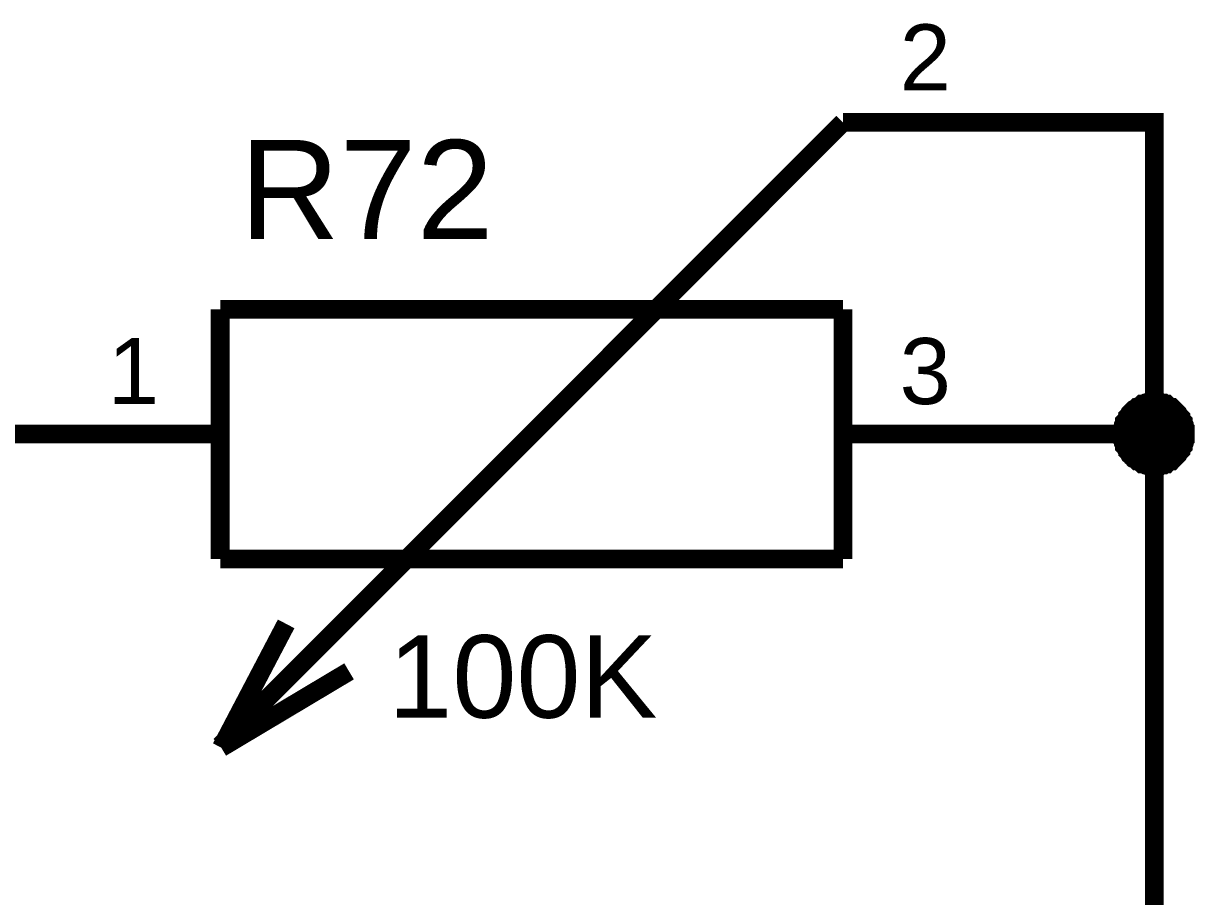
# Model space of a CAD drawing. Header units: millimetres. Extents: x -2024 to 917, y -725 to 13.
# Drawn here: x -1484.78 to -1465.98, y -374.09 to -360.08 of the extents above; entities that cross this region are included whole.
import ezdxf

# ---------------------------------------------------------------- set-up
doc = ezdxf.new("R2010")
doc.units = ezdxf.units.MM
doc.styles.get("Standard").update_dxf_attribs({"font": 'arial.ttf'})

msp = doc.modelspace()

# ---------------------------------------------------------------- linework, layer by layer
at = {"color": 7}
for points, const_width in [([(-1471.622, -361.669), (-1481.619, -371.67)], 0.3), ([(-1471.622, -361.669), (-1469.123, -361.669)], 0.3), ([(-1466.624, -366.669), (-1466.624, -361.669), (-1469.123, -361.669)], 0.3), ([(-1481.619, -364.666), (-1481.619, -368.673)], 0.3), ([(-1481.619, -364.666), (-1471.622, -364.666)], 0.3), ([(-1471.622, -364.666), (-1471.622, -368.673)], 0.3), ([(-1467.137, -366.669), (-1467.137, -366.636), (-1467.137, -366.62), (-1467.137, -366.587), (-1467.12, -366.57), (-1467.12, -366.537), (-1467.12, -366.52), (-1467.104, -366.487), (-1467.104, -366.471), (-1467.087, -366.454), (-1467.071, -366.421), (-1467.054, -366.405), (-1467.054, -366.388), (-1467.038, -366.371), (-1467.021, -366.338), (-1467.004, -366.322), (-1466.988, -366.305), (-1466.971, -366.289), (-1466.955, -366.272), (-1466.922, -366.255), (-1466.905, -366.239), (-1466.889, -366.239), (-1466.872, -366.222), (-1466.839, -366.206), (-1466.822, -366.189), (-1466.806, -366.189), (-1466.773, -366.173), (-1466.756, -366.173), (-1466.723, -366.173), (-1466.707, -366.156), (-1466.673, -366.156), (-1466.657, -366.156), (-1466.624, -366.156)], 0.3), ([(-1467.137, -366.669), (-1467.137, -366.636), (-1467.137, -366.62), (-1467.137, -366.587), (-1467.12, -366.57), (-1467.12, -366.537), (-1467.12, -366.52), (-1467.104, -366.487), (-1467.104, -366.471), (-1467.087, -366.454), (-1467.071, -366.421), (-1467.054, -366.405), (-1467.054, -366.388), (-1467.038, -366.371), (-1467.021, -366.338), (-1467.004, -366.322), (-1466.988, -366.305), (-1466.971, -366.289), (-1466.955, -366.272), (-1466.922, -366.255), (-1466.905, -366.239), (-1466.889, -366.239), (-1466.872, -366.222), (-1466.839, -366.206), (-1466.822, -366.189), (-1466.806, -366.189), (-1466.773, -366.173), (-1466.756, -366.173), (-1466.723, -366.173), (-1466.707, -366.156), (-1466.673, -366.156), (-1466.657, -366.156), (-1466.624, -366.156)], 0.3), ([(-1467.137, -366.669), (-1467.137, -366.636), (-1467.137, -366.62), (-1467.137, -366.587), (-1467.12, -366.57), (-1467.12, -366.537), (-1467.12, -366.52), (-1467.104, -366.487), (-1467.104, -366.471), (-1467.087, -366.454), (-1467.071, -366.421), (-1467.054, -366.405), (-1467.054, -366.388), (-1467.038, -366.371), (-1467.021, -366.338), (-1467.004, -366.322), (-1466.988, -366.305), (-1466.971, -366.289), (-1466.955, -366.272), (-1466.922, -366.255), (-1466.905, -366.239), (-1466.889, -366.239), (-1466.872, -366.222), (-1466.839, -366.206), (-1466.822, -366.189), (-1466.806, -366.189), (-1466.773, -366.173), (-1466.756, -366.173), (-1466.723, -366.173), (-1466.707, -366.156), (-1466.673, -366.156), (-1466.657, -366.156), (-1466.624, -366.156)], 0.3), ([(-1467.137, -366.669), (-1467.137, -366.636), (-1467.137, -366.62), (-1467.137, -366.587), (-1467.12, -366.57), (-1467.12, -366.537), (-1467.12, -366.52), (-1467.104, -366.487), (-1467.104, -366.471), (-1467.087, -366.454), (-1467.071, -366.421), (-1467.054, -366.405), (-1467.054, -366.388), (-1467.038, -366.371), (-1467.021, -366.338), (-1467.004, -366.322), (-1466.988, -366.305), (-1466.971, -366.289), (-1466.955, -366.272), (-1466.922, -366.255), (-1466.905, -366.239), (-1466.889, -366.239), (-1466.872, -366.222), (-1466.839, -366.206), (-1466.822, -366.189), (-1466.806, -366.189), (-1466.773, -366.173), (-1466.756, -366.173), (-1466.723, -366.173), (-1466.707, -366.156), (-1466.673, -366.156), (-1466.657, -366.156), (-1466.624, -366.156)], 0.3), ([(-1466.624, -366.156), (-1466.624, -366.156)], 0.3), ([(-1466.624, -366.156), (-1466.591, -366.156), (-1466.574, -366.156), (-1466.541, -366.156), (-1466.524, -366.173), (-1466.491, -366.173), (-1466.475, -366.173), (-1466.458, -366.189), (-1466.425, -366.189), (-1466.409, -366.206), (-1466.392, -366.222), (-1466.359, -366.239), (-1466.342, -366.239), (-1466.326, -366.255), (-1466.309, -366.272), (-1466.293, -366.289), (-1466.276, -366.305), (-1466.26, -366.322), (-1466.243, -366.338), (-1466.227, -366.371), (-1466.21, -366.388), (-1466.193, -366.405), (-1466.193, -366.421), (-1466.177, -366.454), (-1466.16, -366.471), (-1466.16, -366.487), (-1466.144, -366.52), (-1466.144, -366.537), (-1466.144, -366.57), (-1466.127, -366.587), (-1466.127, -366.62), (-1466.127, -366.636), (-1466.127, -366.669)], 0.3), ([(-1466.624, -366.156), (-1466.624, -366.156)], 0.3), ([(-1466.624, -366.156), (-1466.591, -366.156), (-1466.574, -366.156), (-1466.541, -366.156), (-1466.524, -366.173), (-1466.491, -366.173), (-1466.475, -366.173), (-1466.458, -366.189), (-1466.425, -366.189), (-1466.409, -366.206), (-1466.392, -366.222), (-1466.359, -366.239), (-1466.342, -366.239), (-1466.326, -366.255), (-1466.309, -366.272), (-1466.293, -366.289), (-1466.276, -366.305), (-1466.26, -366.322), (-1466.243, -366.338), (-1466.227, -366.371), (-1466.21, -366.388), (-1466.193, -366.405), (-1466.193, -366.421), (-1466.177, -366.454), (-1466.16, -366.471), (-1466.16, -366.487), (-1466.144, -366.52), (-1466.144, -366.537), (-1466.144, -366.57), (-1466.127, -366.587), (-1466.127, -366.62), (-1466.127, -366.636), (-1466.127, -366.669)], 0.3), ([(-1466.624, -366.156), (-1466.624, -366.156)], 0.3), ([(-1466.624, -366.156), (-1466.591, -366.156), (-1466.574, -366.156), (-1466.541, -366.156), (-1466.524, -366.173), (-1466.491, -366.173), (-1466.475, -366.173), (-1466.458, -366.189), (-1466.425, -366.189), (-1466.409, -366.206), (-1466.392, -366.222), (-1466.359, -366.239), (-1466.342, -366.239), (-1466.326, -366.255), (-1466.309, -366.272), (-1466.293, -366.289), (-1466.276, -366.305), (-1466.26, -366.322), (-1466.243, -366.338), (-1466.227, -366.371), (-1466.21, -366.388), (-1466.193, -366.405), (-1466.193, -366.421), (-1466.177, -366.454), (-1466.16, -366.471), (-1466.16, -366.487), (-1466.144, -366.52), (-1466.144, -366.537), (-1466.144, -366.57), (-1466.127, -366.587), (-1466.127, -366.62), (-1466.127, -366.636), (-1466.127, -366.669)], 0.3), ([(-1466.624, -366.156), (-1466.624, -366.156)], 0.3), ([(-1466.624, -366.156), (-1466.591, -366.156), (-1466.574, -366.156), (-1466.541, -366.156), (-1466.524, -366.173), (-1466.491, -366.173), (-1466.475, -366.173), (-1466.458, -366.189), (-1466.425, -366.189), (-1466.409, -366.206), (-1466.392, -366.222), (-1466.359, -366.239), (-1466.342, -366.239), (-1466.326, -366.255), (-1466.309, -366.272), (-1466.293, -366.289), (-1466.276, -366.305), (-1466.26, -366.322), (-1466.243, -366.338), (-1466.227, -366.371), (-1466.21, -366.388), (-1466.193, -366.405), (-1466.193, -366.421), (-1466.177, -366.454), (-1466.16, -366.471), (-1466.16, -366.487), (-1466.144, -366.52), (-1466.144, -366.537), (-1466.144, -366.57), (-1466.127, -366.587), (-1466.127, -366.62), (-1466.127, -366.636), (-1466.127, -366.669)], 0.3), ([(-1467.137, -366.669), (-1467.137, -366.636), (-1467.137, -366.62), (-1467.137, -366.587), (-1467.12, -366.57), (-1467.12, -366.537), (-1467.12, -366.52), (-1467.104, -366.487), (-1467.104, -366.471), (-1467.087, -366.454), (-1467.071, -366.421), (-1467.054, -366.405), (-1467.054, -366.388), (-1467.038, -366.371), (-1467.021, -366.338), (-1467.004, -366.322), (-1466.988, -366.305), (-1466.971, -366.289), (-1466.955, -366.272), (-1466.922, -366.255), (-1466.905, -366.239), (-1466.889, -366.239), (-1466.872, -366.222), (-1466.839, -366.206), (-1466.822, -366.189), (-1466.806, -366.189), (-1466.773, -366.173), (-1466.756, -366.173), (-1466.723, -366.173), (-1466.707, -366.156), (-1466.673, -366.156), (-1466.657, -366.156), (-1466.624, -366.156)], 0.0991), ([(-1467.137, -366.669), (-1467.137, -366.636), (-1467.137, -366.62), (-1467.137, -366.587), (-1467.12, -366.57), (-1467.12, -366.537), (-1467.12, -366.52), (-1467.104, -366.487), (-1467.104, -366.471), (-1467.087, -366.454), (-1467.071, -366.421), (-1467.054, -366.405), (-1467.054, -366.388), (-1467.038, -366.371), (-1467.021, -366.338), (-1467.004, -366.322), (-1466.988, -366.305), (-1466.971, -366.289), (-1466.955, -366.272), (-1466.922, -366.255), (-1466.905, -366.239), (-1466.889, -366.239), (-1466.872, -366.222), (-1466.839, -366.206), (-1466.822, -366.189), (-1466.806, -366.189), (-1466.773, -366.173), (-1466.756, -366.173), (-1466.723, -366.173), (-1466.707, -366.156), (-1466.673, -366.156), (-1466.657, -366.156), (-1466.624, -366.156)], 0.0991), ([(-1467.137, -366.669), (-1467.137, -366.636), (-1467.137, -366.62), (-1467.137, -366.587), (-1467.12, -366.57), (-1467.12, -366.537), (-1467.12, -366.52), (-1467.104, -366.487), (-1467.104, -366.471), (-1467.087, -366.454), (-1467.071, -366.421), (-1467.054, -366.405), (-1467.054, -366.388), (-1467.038, -366.371), (-1467.021, -366.338), (-1467.004, -366.322), (-1466.988, -366.305), (-1466.971, -366.289), (-1466.955, -366.272), (-1466.922, -366.255), (-1466.905, -366.239), (-1466.889, -366.239), (-1466.872, -366.222), (-1466.839, -366.206), (-1466.822, -366.189), (-1466.806, -366.189), (-1466.773, -366.173), (-1466.756, -366.173), (-1466.723, -366.173), (-1466.707, -366.156), (-1466.673, -366.156), (-1466.657, -366.156), (-1466.624, -366.156)], 0.0991), ([(-1467.137, -366.669), (-1467.137, -366.636), (-1467.137, -366.62), (-1467.137, -366.587), (-1467.12, -366.57), (-1467.12, -366.537), (-1467.12, -366.52), (-1467.104, -366.487), (-1467.104, -366.471), (-1467.087, -366.454), (-1467.071, -366.421), (-1467.054, -366.405), (-1467.054, -366.388), (-1467.038, -366.371), (-1467.021, -366.338), (-1467.004, -366.322), (-1466.988, -366.305), (-1466.971, -366.289), (-1466.955, -366.272), (-1466.922, -366.255), (-1466.905, -366.239), (-1466.889, -366.239), (-1466.872, -366.222), (-1466.839, -366.206), (-1466.822, -366.189), (-1466.806, -366.189), (-1466.773, -366.173), (-1466.756, -366.173), (-1466.723, -366.173), (-1466.707, -366.156), (-1466.673, -366.156), (-1466.657, -366.156), (-1466.624, -366.156)], 0.0991), ([(-1466.624, -366.156), (-1466.624, -366.156)], 0.0991), ([(-1466.624, -366.156), (-1466.591, -366.156), (-1466.574, -366.156), (-1466.541, -366.156), (-1466.524, -366.173), (-1466.491, -366.173), (-1466.475, -366.173), (-1466.458, -366.189), (-1466.425, -366.189), (-1466.409, -366.206), (-1466.392, -366.222), (-1466.359, -366.239), (-1466.342, -366.239), (-1466.326, -366.255), (-1466.309, -366.272), (-1466.293, -366.289), (-1466.276, -366.305), (-1466.26, -366.322), (-1466.243, -366.338), (-1466.227, -366.371), (-1466.21, -366.388), (-1466.193, -366.405), (-1466.193, -366.421), (-1466.177, -366.454), (-1466.16, -366.471), (-1466.16, -366.487), (-1466.144, -366.52), (-1466.144, -366.537), (-1466.144, -366.57), (-1466.127, -366.587), (-1466.127, -366.62), (-1466.127, -366.636), (-1466.127, -366.669)], 0.0991), ([(-1466.624, -366.156), (-1466.624, -366.156)], 0.0991), ([(-1466.624, -366.156), (-1466.591, -366.156), (-1466.574, -366.156), (-1466.541, -366.156), (-1466.524, -366.173), (-1466.491, -366.173), (-1466.475, -366.173), (-1466.458, -366.189), (-1466.425, -366.189), (-1466.409, -366.206), (-1466.392, -366.222), (-1466.359, -366.239), (-1466.342, -366.239), (-1466.326, -366.255), (-1466.309, -366.272), (-1466.293, -366.289), (-1466.276, -366.305), (-1466.26, -366.322), (-1466.243, -366.338), (-1466.227, -366.371), (-1466.21, -366.388), (-1466.193, -366.405), (-1466.193, -366.421), (-1466.177, -366.454), (-1466.16, -366.471), (-1466.16, -366.487), (-1466.144, -366.52), (-1466.144, -366.537), (-1466.144, -366.57), (-1466.127, -366.587), (-1466.127, -366.62), (-1466.127, -366.636), (-1466.127, -366.669)], 0.0991), ([(-1466.624, -366.156), (-1466.624, -366.156)], 0.0991), ([(-1466.624, -366.156), (-1466.591, -366.156), (-1466.574, -366.156), (-1466.541, -366.156), (-1466.524, -366.173), (-1466.491, -366.173), (-1466.475, -366.173), (-1466.458, -366.189), (-1466.425, -366.189), (-1466.409, -366.206), (-1466.392, -366.222), (-1466.359, -366.239), (-1466.342, -366.239), (-1466.326, -366.255), (-1466.309, -366.272), (-1466.293, -366.289), (-1466.276, -366.305), (-1466.26, -366.322), (-1466.243, -366.338), (-1466.227, -366.371), (-1466.21, -366.388), (-1466.193, -366.405), (-1466.193, -366.421), (-1466.177, -366.454), (-1466.16, -366.471), (-1466.16, -366.487), (-1466.144, -366.52), (-1466.144, -366.537), (-1466.144, -366.57), (-1466.127, -366.587), (-1466.127, -366.62), (-1466.127, -366.636), (-1466.127, -366.669)], 0.0991), ([(-1466.624, -366.156), (-1466.624, -366.156)], 0.0991), ([(-1466.624, -366.156), (-1466.591, -366.156), (-1466.574, -366.156), (-1466.541, -366.156), (-1466.524, -366.173), (-1466.491, -366.173), (-1466.475, -366.173), (-1466.458, -366.189), (-1466.425, -366.189), (-1466.409, -366.206), (-1466.392, -366.222), (-1466.359, -366.239), (-1466.342, -366.239), (-1466.326, -366.255), (-1466.309, -366.272), (-1466.293, -366.289), (-1466.276, -366.305), (-1466.26, -366.322), (-1466.243, -366.338), (-1466.227, -366.371), (-1466.21, -366.388), (-1466.193, -366.405), (-1466.193, -366.421), (-1466.177, -366.454), (-1466.16, -366.471), (-1466.16, -366.487), (-1466.144, -366.52), (-1466.144, -366.537), (-1466.144, -366.57), (-1466.127, -366.587), (-1466.127, -366.62), (-1466.127, -366.636), (-1466.127, -366.669)], 0.0991), ([(-1469.123, -366.669), (-1466.624, -366.669), (-1466.624, -381.672), (-1476.621, -381.672), (-1489.117, -381.672)], 0.3), ([(-1486.617, -366.669), (-1484.118, -366.669)], 0.3), ([(-1481.619, -366.669), (-1484.118, -366.669)], 0.3), ([(-1471.622, -366.669), (-1469.123, -366.669)], 0.3), ([(-1466.624, -367.183), (-1466.657, -367.183), (-1466.673, -367.183), (-1466.707, -367.183), (-1466.723, -367.166), (-1466.756, -367.166), (-1466.773, -367.166), (-1466.806, -367.15), (-1466.822, -367.15), (-1466.839, -367.133), (-1466.872, -367.117), (-1466.889, -367.1), (-1466.905, -367.1), (-1466.922, -367.083), (-1466.955, -367.067), (-1466.971, -367.05), (-1466.988, -367.034), (-1467.004, -367.017), (-1467.021, -367.001), (-1467.038, -366.968), (-1467.054, -366.951), (-1467.054, -366.934), (-1467.071, -366.918), (-1467.087, -366.885), (-1467.104, -366.868), (-1467.104, -366.852), (-1467.12, -366.818), (-1467.12, -366.802), (-1467.12, -366.769), (-1467.137, -366.752), (-1467.137, -366.719), (-1467.137, -366.703), (-1467.137, -366.669)], 0.3), ([(-1467.137, -366.669), (-1467.137, -366.669)], 0.3), ([(-1466.624, -367.183), (-1466.657, -367.183), (-1466.673, -367.183), (-1466.707, -367.183), (-1466.723, -367.166), (-1466.756, -367.166), (-1466.773, -367.166), (-1466.806, -367.15), (-1466.822, -367.15), (-1466.839, -367.133), (-1466.872, -367.117), (-1466.889, -367.1), (-1466.905, -367.1), (-1466.922, -367.083), (-1466.955, -367.067), (-1466.971, -367.05), (-1466.988, -367.034), (-1467.004, -367.017), (-1467.021, -367.001), (-1467.038, -366.968), (-1467.054, -366.951), (-1467.054, -366.934), (-1467.071, -366.918), (-1467.087, -366.885), (-1467.104, -366.868), (-1467.104, -366.852), (-1467.12, -366.818), (-1467.12, -366.802), (-1467.12, -366.769), (-1467.137, -366.752), (-1467.137, -366.719), (-1467.137, -366.703), (-1467.137, -366.669)], 0.3), ([(-1467.137, -366.669), (-1467.137, -366.669)], 0.3), ([(-1466.624, -367.183), (-1466.657, -367.183), (-1466.673, -367.183), (-1466.707, -367.183), (-1466.723, -367.166), (-1466.756, -367.166), (-1466.773, -367.166), (-1466.806, -367.15), (-1466.822, -367.15), (-1466.839, -367.133), (-1466.872, -367.117), (-1466.889, -367.1), (-1466.905, -367.1), (-1466.922, -367.083), (-1466.955, -367.067), (-1466.971, -367.05), (-1466.988, -367.034), (-1467.004, -367.017), (-1467.021, -367.001), (-1467.038, -366.968), (-1467.054, -366.951), (-1467.054, -366.934), (-1467.071, -366.918), (-1467.087, -366.885), (-1467.104, -366.868), (-1467.104, -366.852), (-1467.12, -366.818), (-1467.12, -366.802), (-1467.12, -366.769), (-1467.137, -366.752), (-1467.137, -366.719), (-1467.137, -366.703), (-1467.137, -366.669)], 0.3), ([(-1467.137, -366.669), (-1467.137, -366.669)], 0.3), ([(-1466.624, -367.183), (-1466.657, -367.183), (-1466.673, -367.183), (-1466.707, -367.183), (-1466.723, -367.166), (-1466.756, -367.166), (-1466.773, -367.166), (-1466.806, -367.15), (-1466.822, -367.15), (-1466.839, -367.133), (-1466.872, -367.117), (-1466.889, -367.1), (-1466.905, -367.1), (-1466.922, -367.083), (-1466.955, -367.067), (-1466.971, -367.05), (-1466.988, -367.034), (-1467.004, -367.017), (-1467.021, -367.001), (-1467.038, -366.968), (-1467.054, -366.951), (-1467.054, -366.934), (-1467.071, -366.918), (-1467.087, -366.885), (-1467.104, -366.868), (-1467.104, -366.852), (-1467.12, -366.818), (-1467.12, -366.802), (-1467.12, -366.769), (-1467.137, -366.752), (-1467.137, -366.719), (-1467.137, -366.703), (-1467.137, -366.669)], 0.3), ([(-1467.137, -366.669), (-1467.137, -366.669)], 0.3), ([(-1466.127, -366.669), (-1466.127, -366.703), (-1466.127, -366.719), (-1466.127, -366.752), (-1466.144, -366.769), (-1466.144, -366.802), (-1466.144, -366.818), (-1466.16, -366.852), (-1466.16, -366.868), (-1466.177, -366.885), (-1466.193, -366.918), (-1466.193, -366.934), (-1466.21, -366.951), (-1466.227, -366.968), (-1466.243, -367.001), (-1466.26, -367.017), (-1466.276, -367.034), (-1466.293, -367.05), (-1466.309, -367.067), (-1466.326, -367.083), (-1466.342, -367.1), (-1466.359, -367.1), (-1466.392, -367.117), (-1466.409, -367.133), (-1466.425, -367.15), (-1466.458, -367.15), (-1466.475, -367.166), (-1466.491, -367.166), (-1466.524, -367.166), (-1466.541, -367.183), (-1466.574, -367.183), (-1466.591, -367.183), (-1466.624, -367.183)], 0.3), ([(-1466.127, -366.669), (-1466.127, -366.703), (-1466.127, -366.719), (-1466.127, -366.752), (-1466.144, -366.769), (-1466.144, -366.802), (-1466.144, -366.818), (-1466.16, -366.852), (-1466.16, -366.868), (-1466.177, -366.885), (-1466.193, -366.918), (-1466.193, -366.934), (-1466.21, -366.951), (-1466.227, -366.968), (-1466.243, -367.001), (-1466.26, -367.017), (-1466.276, -367.034), (-1466.293, -367.05), (-1466.309, -367.067), (-1466.326, -367.083), (-1466.342, -367.1), (-1466.359, -367.1), (-1466.392, -367.117), (-1466.409, -367.133), (-1466.425, -367.15), (-1466.458, -367.15), (-1466.475, -367.166), (-1466.491, -367.166), (-1466.524, -367.166), (-1466.541, -367.183), (-1466.574, -367.183), (-1466.591, -367.183), (-1466.624, -367.183)], 0.3), ([(-1466.127, -366.669), (-1466.127, -366.703), (-1466.127, -366.719), (-1466.127, -366.752), (-1466.144, -366.769), (-1466.144, -366.802), (-1466.144, -366.818), (-1466.16, -366.852), (-1466.16, -366.868), (-1466.177, -366.885), (-1466.193, -366.918), (-1466.193, -366.934), (-1466.21, -366.951), (-1466.227, -366.968), (-1466.243, -367.001), (-1466.26, -367.017), (-1466.276, -367.034), (-1466.293, -367.05), (-1466.309, -367.067), (-1466.326, -367.083), (-1466.342, -367.1), (-1466.359, -367.1), (-1466.392, -367.117), (-1466.409, -367.133), (-1466.425, -367.15), (-1466.458, -367.15), (-1466.475, -367.166), (-1466.491, -367.166), (-1466.524, -367.166), (-1466.541, -367.183), (-1466.574, -367.183), (-1466.591, -367.183), (-1466.624, -367.183)], 0.3), ([(-1466.127, -366.669), (-1466.127, -366.703), (-1466.127, -366.719), (-1466.127, -366.752), (-1466.144, -366.769), (-1466.144, -366.802), (-1466.144, -366.818), (-1466.16, -366.852), (-1466.16, -366.868), (-1466.177, -366.885), (-1466.193, -366.918), (-1466.193, -366.934), (-1466.21, -366.951), (-1466.227, -366.968), (-1466.243, -367.001), (-1466.26, -367.017), (-1466.276, -367.034), (-1466.293, -367.05), (-1466.309, -367.067), (-1466.326, -367.083), (-1466.342, -367.1), (-1466.359, -367.1), (-1466.392, -367.117), (-1466.409, -367.133), (-1466.425, -367.15), (-1466.458, -367.15), (-1466.475, -367.166), (-1466.491, -367.166), (-1466.524, -367.166), (-1466.541, -367.183), (-1466.574, -367.183), (-1466.591, -367.183), (-1466.624, -367.183)], 0.3), ([(-1466.127, -366.669), (-1466.127, -366.669), (-1466.127, -366.669), (-1466.127, -366.669), (-1466.127, -366.669), (-1466.127, -366.669), (-1466.127, -366.669), (-1466.127, -366.669), (-1466.127, -366.669), (-1466.127, -366.669), (-1466.127, -366.669), (-1466.127, -366.669), (-1466.127, -366.669), (-1466.127, -366.669), (-1466.127, -366.669), (-1466.127, -366.669), (-1466.127, -366.669), (-1466.127, -366.669), (-1466.127, -366.669), (-1466.127, -366.669), (-1466.127, -366.669), (-1466.127, -366.669), (-1466.127, -366.669), (-1466.127, -366.669), (-1466.127, -366.669), (-1466.127, -366.669), (-1466.127, -366.669), (-1466.127, -366.669), (-1466.127, -366.669), (-1466.127, -366.669), (-1466.127, -366.669), (-1466.127, -366.669), (-1466.127, -366.669)], 0.3), ([(-1466.127, -366.669), (-1466.127, -366.669)], 0.3), ([(-1466.127, -366.669), (-1466.127, -366.669), (-1466.127, -366.669), (-1466.127, -366.669), (-1466.127, -366.669), (-1466.127, -366.669), (-1466.127, -366.669), (-1466.127, -366.669), (-1466.127, -366.669), (-1466.127, -366.669), (-1466.127, -366.669), (-1466.127, -366.669), (-1466.127, -366.669), (-1466.127, -366.669), (-1466.127, -366.669), (-1466.127, -366.669), (-1466.127, -366.669), (-1466.127, -366.669), (-1466.127, -366.669), (-1466.127, -366.669), (-1466.127, -366.669), (-1466.127, -366.669), (-1466.127, -366.669), (-1466.127, -366.669), (-1466.127, -366.669), (-1466.127, -366.669), (-1466.127, -366.669), (-1466.127, -366.669), (-1466.127, -366.669), (-1466.127, -366.669), (-1466.127, -366.669), (-1466.127, -366.669), (-1466.127, -366.669)], 0.3), ([(-1466.127, -366.669), (-1466.127, -366.669)], 0.3), ([(-1466.127, -366.669), (-1466.127, -366.669), (-1466.127, -366.669), (-1466.127, -366.669), (-1466.127, -366.669), (-1466.127, -366.669), (-1466.127, -366.669), (-1466.127, -366.669), (-1466.127, -366.669), (-1466.127, -366.669), (-1466.127, -366.669), (-1466.127, -366.669), (-1466.127, -366.669), (-1466.127, -366.669), (-1466.127, -366.669), (-1466.127, -366.669), (-1466.127, -366.669), (-1466.127, -366.669), (-1466.127, -366.669), (-1466.127, -366.669), (-1466.127, -366.669), (-1466.127, -366.669), (-1466.127, -366.669), (-1466.127, -366.669), (-1466.127, -366.669), (-1466.127, -366.669), (-1466.127, -366.669), (-1466.127, -366.669), (-1466.127, -366.669), (-1466.127, -366.669), (-1466.127, -366.669), (-1466.127, -366.669), (-1466.127, -366.669)], 0.3), ([(-1466.127, -366.669), (-1466.127, -366.669)], 0.3), ([(-1466.127, -366.669), (-1466.127, -366.669), (-1466.127, -366.669), (-1466.127, -366.669), (-1466.127, -366.669), (-1466.127, -366.669), (-1466.127, -366.669), (-1466.127, -366.669), (-1466.127, -366.669), (-1466.127, -366.669), (-1466.127, -366.669), (-1466.127, -366.669), (-1466.127, -366.669), (-1466.127, -366.669), (-1466.127, -366.669), (-1466.127, -366.669), (-1466.127, -366.669), (-1466.127, -366.669), (-1466.127, -366.669), (-1466.127, -366.669), (-1466.127, -366.669), (-1466.127, -366.669), (-1466.127, -366.669), (-1466.127, -366.669), (-1466.127, -366.669), (-1466.127, -366.669), (-1466.127, -366.669), (-1466.127, -366.669), (-1466.127, -366.669), (-1466.127, -366.669), (-1466.127, -366.669), (-1466.127, -366.669), (-1466.127, -366.669)], 0.3), ([(-1466.127, -366.669), (-1466.127, -366.669)], 0.3), ([(-1466.624, -367.183), (-1466.657, -367.183), (-1466.673, -367.183), (-1466.707, -367.183), (-1466.723, -367.166), (-1466.756, -367.166), (-1466.773, -367.166), (-1466.806, -367.15), (-1466.822, -367.15), (-1466.839, -367.133), (-1466.872, -367.117), (-1466.889, -367.1), (-1466.905, -367.1), (-1466.922, -367.083), (-1466.955, -367.067), (-1466.971, -367.05), (-1466.988, -367.034), (-1467.004, -367.017), (-1467.021, -367.001), (-1467.038, -366.968), (-1467.054, -366.951), (-1467.054, -366.934), (-1467.071, -366.918), (-1467.087, -366.885), (-1467.104, -366.868), (-1467.104, -366.852), (-1467.12, -366.818), (-1467.12, -366.802), (-1467.12, -366.769), (-1467.137, -366.752), (-1467.137, -366.719), (-1467.137, -366.703), (-1467.137, -366.669)], 0.0991), ([(-1467.137, -366.669), (-1467.137, -366.669)], 0.0991), ([(-1466.624, -367.183), (-1466.657, -367.183), (-1466.673, -367.183), (-1466.707, -367.183), (-1466.723, -367.166), (-1466.756, -367.166), (-1466.773, -367.166), (-1466.806, -367.15), (-1466.822, -367.15), (-1466.839, -367.133), (-1466.872, -367.117), (-1466.889, -367.1), (-1466.905, -367.1), (-1466.922, -367.083), (-1466.955, -367.067), (-1466.971, -367.05), (-1466.988, -367.034), (-1467.004, -367.017), (-1467.021, -367.001), (-1467.038, -366.968), (-1467.054, -366.951), (-1467.054, -366.934), (-1467.071, -366.918), (-1467.087, -366.885), (-1467.104, -366.868), (-1467.104, -366.852), (-1467.12, -366.818), (-1467.12, -366.802), (-1467.12, -366.769), (-1467.137, -366.752), (-1467.137, -366.719), (-1467.137, -366.703), (-1467.137, -366.669)], 0.0991), ([(-1467.137, -366.669), (-1467.137, -366.669)], 0.0991), ([(-1466.624, -367.183), (-1466.657, -367.183), (-1466.673, -367.183), (-1466.707, -367.183), (-1466.723, -367.166), (-1466.756, -367.166), (-1466.773, -367.166), (-1466.806, -367.15), (-1466.822, -367.15), (-1466.839, -367.133), (-1466.872, -367.117), (-1466.889, -367.1), (-1466.905, -367.1), (-1466.922, -367.083), (-1466.955, -367.067), (-1466.971, -367.05), (-1466.988, -367.034), (-1467.004, -367.017), (-1467.021, -367.001), (-1467.038, -366.968), (-1467.054, -366.951), (-1467.054, -366.934), (-1467.071, -366.918), (-1467.087, -366.885), (-1467.104, -366.868), (-1467.104, -366.852), (-1467.12, -366.818), (-1467.12, -366.802), (-1467.12, -366.769), (-1467.137, -366.752), (-1467.137, -366.719), (-1467.137, -366.703), (-1467.137, -366.669)], 0.0991), ([(-1467.137, -366.669), (-1467.137, -366.669)], 0.0991), ([(-1466.624, -367.183), (-1466.657, -367.183), (-1466.673, -367.183), (-1466.707, -367.183), (-1466.723, -367.166), (-1466.756, -367.166), (-1466.773, -367.166), (-1466.806, -367.15), (-1466.822, -367.15), (-1466.839, -367.133), (-1466.872, -367.117), (-1466.889, -367.1), (-1466.905, -367.1), (-1466.922, -367.083), (-1466.955, -367.067), (-1466.971, -367.05), (-1466.988, -367.034), (-1467.004, -367.017), (-1467.021, -367.001), (-1467.038, -366.968), (-1467.054, -366.951), (-1467.054, -366.934), (-1467.071, -366.918), (-1467.087, -366.885), (-1467.104, -366.868), (-1467.104, -366.852), (-1467.12, -366.818), (-1467.12, -366.802), (-1467.12, -366.769), (-1467.137, -366.752), (-1467.137, -366.719), (-1467.137, -366.703), (-1467.137, -366.669)], 0.0991), ([(-1467.137, -366.669), (-1467.137, -366.669)], 0.0991), ([(-1466.127, -366.669), (-1466.127, -366.703), (-1466.127, -366.719), (-1466.127, -366.752), (-1466.144, -366.769), (-1466.144, -366.802), (-1466.144, -366.818), (-1466.16, -366.852), (-1466.16, -366.868), (-1466.177, -366.885), (-1466.193, -366.918), (-1466.193, -366.934), (-1466.21, -366.951), (-1466.227, -366.968), (-1466.243, -367.001), (-1466.26, -367.017), (-1466.276, -367.034), (-1466.293, -367.05), (-1466.309, -367.067), (-1466.326, -367.083), (-1466.342, -367.1), (-1466.359, -367.1), (-1466.392, -367.117), (-1466.409, -367.133), (-1466.425, -367.15), (-1466.458, -367.15), (-1466.475, -367.166), (-1466.491, -367.166), (-1466.524, -367.166), (-1466.541, -367.183), (-1466.574, -367.183), (-1466.591, -367.183), (-1466.624, -367.183)], 0.0991), ([(-1466.127, -366.669), (-1466.127, -366.703), (-1466.127, -366.719), (-1466.127, -366.752), (-1466.144, -366.769), (-1466.144, -366.802), (-1466.144, -366.818), (-1466.16, -366.852), (-1466.16, -366.868), (-1466.177, -366.885), (-1466.193, -366.918), (-1466.193, -366.934), (-1466.21, -366.951), (-1466.227, -366.968), (-1466.243, -367.001), (-1466.26, -367.017), (-1466.276, -367.034), (-1466.293, -367.05), (-1466.309, -367.067), (-1466.326, -367.083), (-1466.342, -367.1), (-1466.359, -367.1), (-1466.392, -367.117), (-1466.409, -367.133), (-1466.425, -367.15), (-1466.458, -367.15), (-1466.475, -367.166), (-1466.491, -367.166), (-1466.524, -367.166), (-1466.541, -367.183), (-1466.574, -367.183), (-1466.591, -367.183), (-1466.624, -367.183)], 0.0991), ([(-1466.127, -366.669), (-1466.127, -366.703), (-1466.127, -366.719), (-1466.127, -366.752), (-1466.144, -366.769), (-1466.144, -366.802), (-1466.144, -366.818), (-1466.16, -366.852), (-1466.16, -366.868), (-1466.177, -366.885), (-1466.193, -366.918), (-1466.193, -366.934), (-1466.21, -366.951), (-1466.227, -366.968), (-1466.243, -367.001), (-1466.26, -367.017), (-1466.276, -367.034), (-1466.293, -367.05), (-1466.309, -367.067), (-1466.326, -367.083), (-1466.342, -367.1), (-1466.359, -367.1), (-1466.392, -367.117), (-1466.409, -367.133), (-1466.425, -367.15), (-1466.458, -367.15), (-1466.475, -367.166), (-1466.491, -367.166), (-1466.524, -367.166), (-1466.541, -367.183), (-1466.574, -367.183), (-1466.591, -367.183), (-1466.624, -367.183)], 0.0991), ([(-1466.127, -366.669), (-1466.127, -366.703), (-1466.127, -366.719), (-1466.127, -366.752), (-1466.144, -366.769), (-1466.144, -366.802), (-1466.144, -366.818), (-1466.16, -366.852), (-1466.16, -366.868), (-1466.177, -366.885), (-1466.193, -366.918), (-1466.193, -366.934), (-1466.21, -366.951), (-1466.227, -366.968), (-1466.243, -367.001), (-1466.26, -367.017), (-1466.276, -367.034), (-1466.293, -367.05), (-1466.309, -367.067), (-1466.326, -367.083), (-1466.342, -367.1), (-1466.359, -367.1), (-1466.392, -367.117), (-1466.409, -367.133), (-1466.425, -367.15), (-1466.458, -367.15), (-1466.475, -367.166), (-1466.491, -367.166), (-1466.524, -367.166), (-1466.541, -367.183), (-1466.574, -367.183), (-1466.591, -367.183), (-1466.624, -367.183)], 0.0991), ([(-1466.127, -366.669), (-1466.127, -366.669), (-1466.127, -366.669), (-1466.127, -366.669), (-1466.127, -366.669), (-1466.127, -366.669), (-1466.127, -366.669), (-1466.127, -366.669), (-1466.127, -366.669), (-1466.127, -366.669), (-1466.127, -366.669), (-1466.127, -366.669), (-1466.127, -366.669), (-1466.127, -366.669), (-1466.127, -366.669), (-1466.127, -366.669), (-1466.127, -366.669), (-1466.127, -366.669), (-1466.127, -366.669), (-1466.127, -366.669), (-1466.127, -366.669), (-1466.127, -366.669), (-1466.127, -366.669), (-1466.127, -366.669), (-1466.127, -366.669), (-1466.127, -366.669), (-1466.127, -366.669), (-1466.127, -366.669), (-1466.127, -366.669), (-1466.127, -366.669), (-1466.127, -366.669), (-1466.127, -366.669), (-1466.127, -366.669)], 0.0991), ([(-1466.127, -366.669), (-1466.127, -366.669)], 0.0991), ([(-1466.127, -366.669), (-1466.127, -366.669), (-1466.127, -366.669), (-1466.127, -366.669), (-1466.127, -366.669), (-1466.127, -366.669), (-1466.127, -366.669), (-1466.127, -366.669), (-1466.127, -366.669), (-1466.127, -366.669), (-1466.127, -366.669), (-1466.127, -366.669), (-1466.127, -366.669), (-1466.127, -366.669), (-1466.127, -366.669), (-1466.127, -366.669), (-1466.127, -366.669), (-1466.127, -366.669), (-1466.127, -366.669), (-1466.127, -366.669), (-1466.127, -366.669), (-1466.127, -366.669), (-1466.127, -366.669), (-1466.127, -366.669), (-1466.127, -366.669), (-1466.127, -366.669), (-1466.127, -366.669), (-1466.127, -366.669), (-1466.127, -366.669), (-1466.127, -366.669), (-1466.127, -366.669), (-1466.127, -366.669), (-1466.127, -366.669)], 0.0991), ([(-1466.127, -366.669), (-1466.127, -366.669)], 0.0991), ([(-1466.127, -366.669), (-1466.127, -366.669), (-1466.127, -366.669), (-1466.127, -366.669), (-1466.127, -366.669), (-1466.127, -366.669), (-1466.127, -366.669), (-1466.127, -366.669), (-1466.127, -366.669), (-1466.127, -366.669), (-1466.127, -366.669), (-1466.127, -366.669), (-1466.127, -366.669), (-1466.127, -366.669), (-1466.127, -366.669), (-1466.127, -366.669), (-1466.127, -366.669), (-1466.127, -366.669), (-1466.127, -366.669), (-1466.127, -366.669), (-1466.127, -366.669), (-1466.127, -366.669), (-1466.127, -366.669), (-1466.127, -366.669), (-1466.127, -366.669), (-1466.127, -366.669), (-1466.127, -366.669), (-1466.127, -366.669), (-1466.127, -366.669), (-1466.127, -366.669), (-1466.127, -366.669), (-1466.127, -366.669), (-1466.127, -366.669)], 0.0991), ([(-1466.127, -366.669), (-1466.127, -366.669)], 0.0991), ([(-1466.127, -366.669), (-1466.127, -366.669), (-1466.127, -366.669), (-1466.127, -366.669), (-1466.127, -366.669), (-1466.127, -366.669), (-1466.127, -366.669), (-1466.127, -366.669), (-1466.127, -366.669), (-1466.127, -366.669), (-1466.127, -366.669), (-1466.127, -366.669), (-1466.127, -366.669), (-1466.127, -366.669), (-1466.127, -366.669), (-1466.127, -366.669), (-1466.127, -366.669), (-1466.127, -366.669), (-1466.127, -366.669), (-1466.127, -366.669), (-1466.127, -366.669), (-1466.127, -366.669), (-1466.127, -366.669), (-1466.127, -366.669), (-1466.127, -366.669), (-1466.127, -366.669), (-1466.127, -366.669), (-1466.127, -366.669), (-1466.127, -366.669), (-1466.127, -366.669), (-1466.127, -366.669), (-1466.127, -366.669), (-1466.127, -366.669)], 0.0991), ([(-1466.127, -366.669), (-1466.127, -366.669)], 0.0991), ([(-1481.619, -368.673), (-1471.622, -368.673)], 0.3), ([(-1481.602, -371.703), (-1480.56, -369.716)], 0.3), ([(-1481.602, -371.703), (-1479.55, -370.478)], 0.3)]:
    msp.add_lwpolyline(points, dxfattribs=dict(at, const_width=const_width))
at = {"color": 7, "const_width": 0.508}
msp.add_lwpolyline([(-1466.852, -366.662, 1), (-1466.344, -366.662, 1)], format="xyb", close=True, dxfattribs=at)

# ---------------------------------------------------------------- texts
at = {"color": 7}
for s, height, p in [('2', 1.06, (-1470.712, -361.155)), ('R72', 1.5897, (-1481.305, -363.54)), ('1', 1.06, (-1483.423, -366.189)), ('3', 1.06, (-1470.712, -366.189)), ('100K', 1.3247, (-1478.921, -371.223))]:
    msp.add_text(s, height=height, dxfattribs=at).set_placement(p)

doc.saveas('drawing.dxf')
